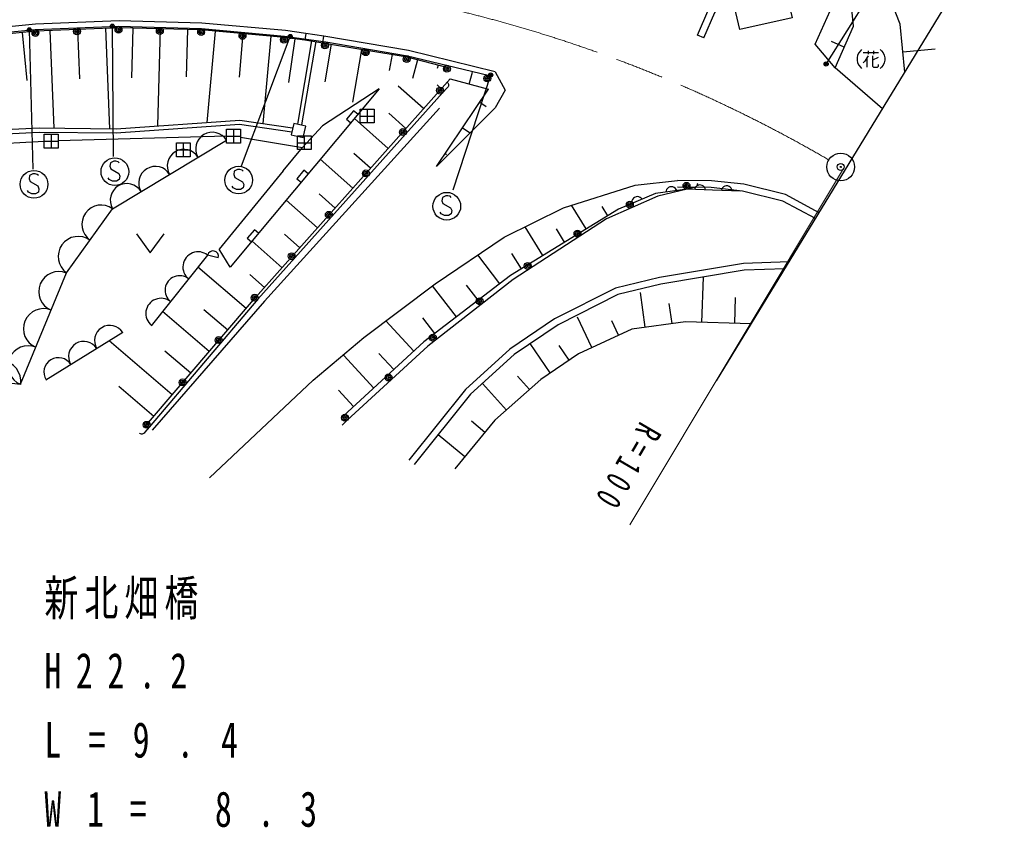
# Model space of a CAD drawing. Units: millimetres, scale not verified. Extents: x 40000 to 680000, y 20000 to 380000.
# Drawn here: x 491914 to 562963, y 268499 to 326862 of the extents above; entities that cross this region are included whole.
import ezdxf

# ---------------------------------------------------------------- set-up
doc = ezdxf.new("R2010")
doc.units = ezdxf.units.MM
doc.header["$LTSCALE"] = 1000
doc.header["$PDMODE"] = 32
doc.header["$PDSIZE"] = 500
doc.linetypes.add('CHAIN', pattern=[18.5, 12, -1.5, 3.5, -1.5])
for name, color, linetype, lineweight in [('M-BGD', 7, 'Continuous', 25), ('M-BMK', 2, 'CHAIN', 13), ('M-BMK-SRVR', 3, 'Continuous', 25), ('M-STR-HTXT', 7, 'Continuous', 13), ('M-STR-STRC', 7, 'Continuous', 25)]:
    doc.layers.add(name, color=color, linetype=linetype, lineweight=lineweight)
doc.layers.add('M-OTRS', color=6, linetype='Continuous')
doc.layers.add('M-STR-STR1', color=1, linetype='Continuous')
doc.styles.add('ＭＳ ゴシック', font='')
doc.styles.get('ＭＳ ゴシック').set_extended_font_data('MS Gothic')

msp = doc.modelspace()

# ---------------------------------------------------------------- linework, layer by layer
at = {"layer": 'M-BGD'}
for p, q in [((549381, 325083), (551203, 329166)), ((487068, 325560), (493041, 326154)), ((493041, 326154), (499047, 326383)), ((496097, 326161), (496240, 322582)), ((498103, 326242), (498393, 318980)), ((499047, 326383), (505043, 326215)), ((500093, 326255), (499996, 322651)), ((502068, 326202), (501879, 319187)), ((504043, 326148), (503951, 322738)), ((505043, 326215), (511031, 325666)), ((492086, 325939), (492439, 322476)), ((494092, 326081), (494374, 319027)), ((506034, 326032), (505443, 319439)), ((508042, 325852), (507761, 322718)), ((510049, 325671), (509483, 319363)), ((511031, 325666), (514019, 325252)), ((511786, 325478), (511339, 322318)), ((541324, 325551), (540865, 325750)), ((512000, 319307), (513024, 325328)), ((512295, 319256), (513320, 325277)), ((514417, 325089), (513950, 322363)), ((514019, 325252), (519920, 324260)), ((516613, 324713), (515959, 320896)), ((550816, 323380), (549381, 325083)), ((551473, 324886), (550561, 325285)), ((555710, 324531), (558036, 324754)), ((518808, 324337), (518611, 323184)), ((519920, 324260), (525749, 322856)), ((552835, 324499), (553955, 324499)), ((553115, 324099), (553115, 323419)), ((553195, 324619), (553195, 324379)), ((553915, 324139), (553515, 323939)), ((553595, 324619), (553595, 324379)), ((520647, 323956), (520294, 322599)), ((522130, 323570), (522071, 323344)), ((554241, 320425), (550816, 323380)), ((524392, 322212), (524626, 323059)), ((517871, 321868), (507128, 308973)), ((521089, 320438), (519259, 322065)), ((522366, 321876), (522062, 322147)), ((522799, 321939), (522466, 321567)), ((522466, 321567), (509127, 306665)), ((522026, 316253), (525779, 321829)), ((522233, 320472), (509591, 306525)), ((525153, 320900), (525607, 320594)), ((518533, 317563), (516091, 319732)), ((516514, 319898), (517514, 319898)), ((517014, 320398), (517014, 319398)), ((519811, 319001), (518567, 320106)), ((523902, 319041), (524446, 318675)), ((494189, 318584), (494189, 317584)), ((506859, 318435), (494689, 318098)), ((506859, 318449), (507859, 318449)), ((507359, 318949), (507359, 317949)), ((507859, 318367), (512354, 317631)), ((512472, 318472), (512472, 317472)), ((493689, 318084), (494689, 318084)), ((498626, 313204), (506859, 318148)), ((503731, 317961), (503731, 316961)), ((510935, 315945), (512354, 317631)), ((511972, 317972), (512972, 317972)), ((503231, 317461), (504231, 317461)), ((517255, 316125), (516057, 317189)), ((522651, 317183), (522742, 317122)), ((515977, 314687), (513627, 316775)), ((510935, 315945), (506321, 310277)), ((541852, 314728), (539433, 314749)), ((541882, 315228), (539438, 315249)), ((544214, 314968), (541882, 315228)), ((547228, 314225), (544214, 314968)), ((514699, 313249), (513547, 314272)), ((538006, 314107), (534303, 312476)), ((537833, 314293), (535178, 313175)), ((540136, 314613), (537833, 314293)), ((540136, 314613), (538006, 314107)), ((540623, 314728), (540136, 314613)), ((544126, 314475), (541852, 314728)), ((547046, 313755), (544126, 314475)), ((549655, 312911), (547228, 314225)), ((513421, 311811), (511163, 313817)), ((532836, 311737), (531783, 313452)), ((534398, 312696), (533990, 313360)), ((549395, 312484), (547046, 313755)), ((495300, 308572), (498626, 313204)), ((534303, 312476), (527560, 308082)), ((512143, 310373), (511037, 311356)), ((529713, 309820), (528435, 311902)), ((531274, 310779), (530680, 311748)), ((510865, 308935), (508699, 310860)), ((505488, 309850), (501424, 304750)), ((506261, 309658), (505488, 309850)), ((507128, 308973), (506321, 310277)), ((526588, 307783), (524997, 309859)), ((528151, 308862), (527473, 309966)), ((544194, 309254), (538138, 308230)), ((547493, 309368), (544194, 309254)), ((491976, 300511), (495300, 308572)), ((508280, 305997), (504793, 308978)), ((509587, 307497), (508527, 308439)), ((544244, 308756), (538237, 307740)), ((547181, 308857), (544244, 308756)), ((527560, 308082), (521384, 303279)), ((525022, 306583), (524191, 307669)), ((538138, 308230), (534950, 307471)), ((538237, 307740), (535123, 306998)), ((541191, 304990), (541296, 308257)), ((523457, 305384), (521729, 307639)), ((534950, 307471), (530555, 305249)), ((535123, 306998), (530809, 304817)), ((537093, 304635), (536753, 307156)), ((509127, 306665), (501279, 297425)), ((509591, 306525), (501478, 297192)), ((539034, 304897), (538838, 306353)), ((543564, 304914), (543625, 306788)), ((505609, 302873), (502230, 305762)), ((506944, 304435), (505228, 305903)), ((520384, 302916), (518364, 305105)), ((521891, 304185), (521023, 305319)), ((530555, 305249), (527321, 303057)), ((530809, 304817), (527632, 302663)), ((533235, 303165), (532212, 305370)), ((535161, 304058), (534676, 305103)), ((499355, 304246), (493794, 300819)), ((502937, 299749), (498380, 303645)), ((530240, 301332), (528795, 303452)), ((504273, 301311), (502392, 302919)), ((521384, 303279), (515579, 297910)), ((518935, 301579), (517858, 302746)), ((527321, 303057), (524123, 300139)), ((531595, 302256), (530874, 303314)), ((517486, 300242), (515322, 302586)), ((527632, 302663), (524489, 299796)), ((485937, 301237), (491976, 300511)), ((527067, 298652), (525351, 300582)), ((528731, 300131), (527863, 301107)), ((501602, 298187), (499072, 300350)), ((516037, 298904), (514951, 300082)), ((524123, 300139), (520026, 295021)), ((524489, 299796), (520416, 294708)), ((515579, 297910), (515212, 297571)), ((525512, 297035), (524538, 297838)), ((501279, 297425), (500955, 297044)), ((524064, 295279), (522142, 296864))]:
    msp.add_line(p, q, dxfattribs=at)
for points in [[(540865, 325750), (541686, 327637), (543014, 329389), (549651, 334022), (551438, 335046), (555065, 336783)], [(541324, 325551), (542120, 327382), (543365, 329024), (549919, 333600), (551670, 334603), (555281, 336332)], [(550816, 323380), (552131, 326392), (551990, 327852), (554055, 330284)], [(555851, 323063), (555517, 326532), (554055, 330284)], [(512589, 325869), (511110, 326078), (505060, 326621), (499102, 326782), (493053, 326540), (487008, 325925), (482305, 325157)], [(512519, 325374), (511053, 325581), (505031, 326122), (499106, 326282), (493089, 326041), (487074, 325429), (482385, 324664)], [(526268, 323084), (520008, 324639), (513874, 325667)], [(522871, 323377), (519906, 324149), (513791, 325174)], [(552715, 324699), (552635, 324619), (552515, 324459), (552435, 324299), (552395, 324099), (552395, 323939), (552435, 323739), (552515, 323579), (552635, 323419), (552715, 323339)], [(554075, 324699), (554155, 324619), (554275, 324459), (554355, 324299), (554395, 324099), (554395, 323939), (554355, 323739), (554275, 323579), (554155, 323419), (554075, 323339)], [(553195, 324259), (553115, 324099), (553035, 323979), (552955, 323859), (552835, 323739)], [(553515, 324259), (553515, 323499), (553595, 323419), (553875, 323419), (553955, 323499), (553955, 323619)], [(500934, 297406), (508948, 306778), (523005, 322595), (525779, 321829)], [(526268, 323084), (526983, 321773), (526259, 320488), (522026, 316253)], [(517871, 321868), (513788, 319179), (512354, 317631)], [(522813, 322329), (522843, 322303), (522874, 322248), (522891, 322192), (522895, 322121), (522884, 322064), (522853, 321999), (522799, 321939)], [(516336, 320026), (516029, 320282), (515517, 319667), (515824, 319411)], [(482905, 317809), (484704, 318308), (488442, 318795), (493319, 319040), (498873, 318974), (507812, 319607), (511624, 319051)], [(482986, 317520), (484763, 318013), (488469, 318496), (493325, 318740), (498881, 318674), (507801, 319306), (511580, 318754)], [(493689, 318058), (489248, 317829), (485444, 317405), (481823, 316480), (482122, 315442), (480974, 314672)], [(512755, 315728), (512448, 315984), (511936, 315369), (512243, 315113)], [(505618, 293750), (513119, 300821), (516764, 303900), (521918, 307782), (526910, 311149), (531193, 313264), (536369, 314909), (539438, 315249)], [(539381, 314508), (539336, 314599), (539277, 314671), (539187, 314739), (539101, 314776), (539002, 314794), (538875, 314777), (538784, 314732), (538711, 314673), (538643, 314583), (538607, 314497), (538588, 314398)], [(540857, 315041), (540866, 315002), (540860, 314939), (540843, 314883), (540806, 314823), (540764, 314782), (540700, 314747), (540623, 314728)], [(541447, 314568), (541418, 314665), (541373, 314747), (541296, 314829), (541218, 314880), (541123, 314915), (540995, 314920), (540898, 314891), (540816, 314846), (540734, 314769), (540683, 314690), (540648, 314595)], [(543384, 314498), (543356, 314595), (543311, 314676), (543234, 314759), (543156, 314810), (543061, 314846), (542933, 314851), (542836, 314822), (542754, 314777), (542671, 314700), (542620, 314622), (542585, 314527)], [(536874, 313889), (536807, 313965), (536732, 314020), (536627, 314063), (536535, 314076), (536434, 314068), (536316, 314019), (536240, 313952), (536185, 313876), (536142, 313772), (536129, 313679), (536137, 313578)], [(544011, 314474), (541959, 314550), (540136, 314613)], [(535178, 313175), (527370, 308382), (521109, 303585), (515312, 298236)], [(500346, 311383), (501346, 310023), (502346, 311383)], [(509174, 311430), (508867, 311686), (508355, 311071), (508662, 310815)], [(544751, 304876), (540004, 305028), (536123, 304505), (532273, 302718), (529562, 300870), (526236, 297913), (523340, 294401)], [(500955, 297044), (500903, 296983), (500863, 296951), (500802, 296925), (500753, 296914), (500703, 296917), (500638, 296933), (500593, 296958), (500571, 296977)]]:
    msp.add_lwpolyline(points, dxfattribs=at)
for points in [[(543460, 328202), (547241, 329055), (547705, 326994), (543925, 326142)], [(513874, 325667), (512589, 325869), (512515, 325400), (513800, 325197)], [(516514, 319398), (516514, 320398), (517514, 320398), (517514, 319398)], [(512383, 318341), (512573, 319174), (511721, 319369), (511531, 318536)], [(493689, 317584), (493689, 318584), (494689, 318584), (494689, 317584)], [(506859, 317949), (506859, 318949), (507859, 318949), (507859, 317949)], [(511972, 317472), (511972, 318472), (512972, 318472), (512972, 317472)], [(503231, 316961), (503231, 317961), (504231, 317961), (504231, 316961)]]:
    msp.add_lwpolyline(points, close=True, dxfattribs=at)
for centre, radius in [((493056, 325904), 250), ((496055, 326019), 250), ((496055, 326019), 150), ((499054, 326133), 250), ((499054, 326133), 150), ((499054, 326133), 50), ((502037, 326049), 250), ((502037, 326049), 150), ((505022, 325966), 250), ((505022, 325966), 150), ((493056, 325904), 150), ((493056, 325904), 50), ((496055, 326019), 50), ((502037, 326049), 50), ((505022, 325966), 50), ((508010, 325692), 250), ((508010, 325692), 150), ((508010, 325692), 50), ((510999, 325418), 250), ((510999, 325418), 150), ((510999, 325418), 50), ((513960, 325008), 250), ((513960, 325008), 150), ((513960, 325008), 50), ((516913, 324512), 250), ((516913, 324512), 150), ((516913, 324512), 50), ((519872, 324015), 250), ((519872, 324015), 150), ((519872, 324015), 50), ((522773, 323316), 250), ((522773, 323316), 150), ((522773, 323316), 50), ((525690, 322613), 250), ((525690, 322613), 150), ((525690, 322613), 50), ((522280, 321733), 250), ((522280, 321733), 150), ((522280, 321733), 50), ((519601, 318741), 250), ((519601, 318741), 150), ((519601, 318741), 50), ((516923, 315750), 250), ((516923, 315750), 150), ((516923, 315750), 50), ((540078, 314856), 250), ((540078, 314856), 150), ((540078, 314856), 50), ((535985, 313490), 250), ((535985, 313490), 150), ((535985, 313490), 50), ((514245, 312758), 250), ((514245, 312758), 150), ((514245, 312758), 50), ((532206, 311408), 250), ((532206, 311408), 150), ((532206, 311408), 50), ((511567, 309766), 250), ((511567, 309766), 150), ((511567, 309766), 50), ((528613, 309067), 250), ((528613, 309067), 150), ((528613, 309067), 50), ((508887, 306768), 250), ((508887, 306768), 150), ((508887, 306768), 50), ((525143, 306519), 250), ((525143, 306519), 150), ((525143, 306519), 50), ((521758, 303887), 250), ((506287, 303708), 250), ((506287, 303708), 150), ((506287, 303708), 50), ((521758, 303887), 150), ((521758, 303887), 50), ((518557, 301005), 250), ((503688, 300647), 250), ((503688, 300647), 150), ((503688, 300647), 50), ((518557, 301005), 150), ((518557, 301005), 50), ((501088, 297587), 250), ((501088, 297587), 150), ((515409, 298094), 250), ((515409, 298094), 150), ((515409, 298094), 50), ((501088, 297587), 50)]:
    msp.add_circle(centre, radius, dxfattribs=at)
for centre, radius, start, end in [((505827, 317529), 1200, 30.99049, 210.99049), ((503770, 316293), 1200, 30.99049, 210.99049), ((501712, 315057), 1200, 30.99049, 210.99049), ((499655, 313822), 1200, 30.99049, 210.99049), ((497808, 312065), 1400, 54.31649, 234.31649), ((496146, 309750), 1450, 54.31649, 234.31649), ((504803, 308990), 1100, 51.44809, 231.44809), ((505873, 309754), 400, 345.98568, 165.98568), ((494740, 307214), 1450, 67.58808, 247.58808), ((503463, 307309), 1050, 51.44809, 231.44809), ((502123, 305627), 1100, 51.44809, 231.44809), ((493634, 304533), 1450, 67.58808, 247.58808), ((498419, 303669), 1100, 31.64095, 211.64095), ((496546, 302515), 1100, 31.64095, 211.64095), ((492529, 301852), 1450, 67.58808, 247.58808), ((490455, 300694), 1550, 353.14609, 173.14609), ((494715, 301387), 1050, 31.64095, 211.64095)]:
    msp.add_arc(centre, radius, start, end, dxfattribs=at)
at = {"layer": 'M-BMK'}
msp.add_arc((500009, 230328), 100000, 59.75876, 110.76614, dxfattribs=at)
at = {"layer": 'M-BMK-SRVR'}
msp.add_line((542247, 300772), (562963, 334716), dxfattribs=at)
for radius in [1000, 40]:
    msp.add_circle((551220, 316220), radius, dxfattribs=at)
at = {"layer": 'M-OTRS'}
msp.add_point((551220, 316220), dxfattribs=at)
at = {"layer": 'M-STR-HTXT'}
msp.add_line((551420, 316100), (535996, 290368), dxfattribs=at)
at = {"layer": 'M-STR-STRC'}
for p, q in [((550164, 323658), (560750, 340415)), ((492888, 316060), (492618, 326126)), ((498607, 326387), (498668, 316972)), ((507932, 316300), (511457, 325644)), ((525931, 322862), (523190, 314538))]:
    msp.add_line(p, q, dxfattribs=at)
for points in [[(499110, 316517), (499030, 316597), (498870, 316637), (498710, 316637), (498470, 316517), (498430, 316277), (498510, 316077), (499070, 315757), (499150, 315557), (499110, 315317), (498910, 315197), (498630, 315197), (498390, 315317), (498310, 315437)], [(493269, 315604), (493189, 315684), (493029, 315724), (492869, 315724), (492629, 315604), (492589, 315364), (492669, 315164), (493229, 314844), (493309, 314644), (493269, 314404), (493069, 314284), (492789, 314284), (492549, 314404), (492469, 314524)], [(508055, 315909), (507975, 315989), (507815, 316029), (507655, 316029), (507415, 315909), (507375, 315669), (507455, 315469), (508015, 315149), (508095, 314949), (508055, 314709), (507855, 314589), (507575, 314589), (507335, 314709), (507255, 314829)], [(523084, 314022), (523004, 314102), (522844, 314142), (522684, 314142), (522444, 314022), (522404, 313782), (522484, 313582), (523044, 313262), (523124, 313062), (523084, 312822), (522884, 312702), (522604, 312702), (522364, 312822), (522284, 312942)]]:
    msp.add_lwpolyline(points, dxfattribs=at)
for centre, radius in [((492618, 326126), 150), ((492618, 326126), 90), ((492618, 326126), 30), ((498607, 326387), 150), ((498607, 326387), 90), ((498607, 326387), 30), ((511457, 325644), 150), ((511457, 325644), 90), ((511457, 325644), 30), ((550164, 323658), 150), ((550164, 323658), 90), ((550164, 323658), 30), ((525931, 322862), 150), ((525931, 322862), 90), ((525931, 322862), 30), ((498790, 315877), 1000), ((507735, 315269), 1000), ((492949, 314964), 1000), ((522764, 313382), 1000)]:
    msp.add_circle(centre, radius, dxfattribs=at)

# ---------------------------------------------------------------- texts
at = {"layer": 'M-STR-HTXT', "insert": (536730, 297923), "char_height": 1833, "attachment_point": 7, "rotation": 239.7, "style": 'ＭＳ ゴシック'}
msp.add_mtext('\\T1.61;\\W0.7;R=100', dxfattribs=at)
at = {"layer": 'M-STR-STR1', "char_height": 2566, "attachment_point": 7, "style": 'ＭＳ ゴシック'}
for s, insert in [('\\T1.18;\\W0.7;新北畑橋', (493700, 283499)), ('\\T1.86;\\W0.7;H22.2', (493700, 278499)), ('\\T2.61;\\W0.7;L=9.4', (493700, 273499)), ('\\T2.52;\\W0.7;W1=\\~8.3', (493700, 268499))]:
    msp.add_mtext(s, dxfattribs=dict(at, insert=insert))

doc.saveas('drawing.dxf')
